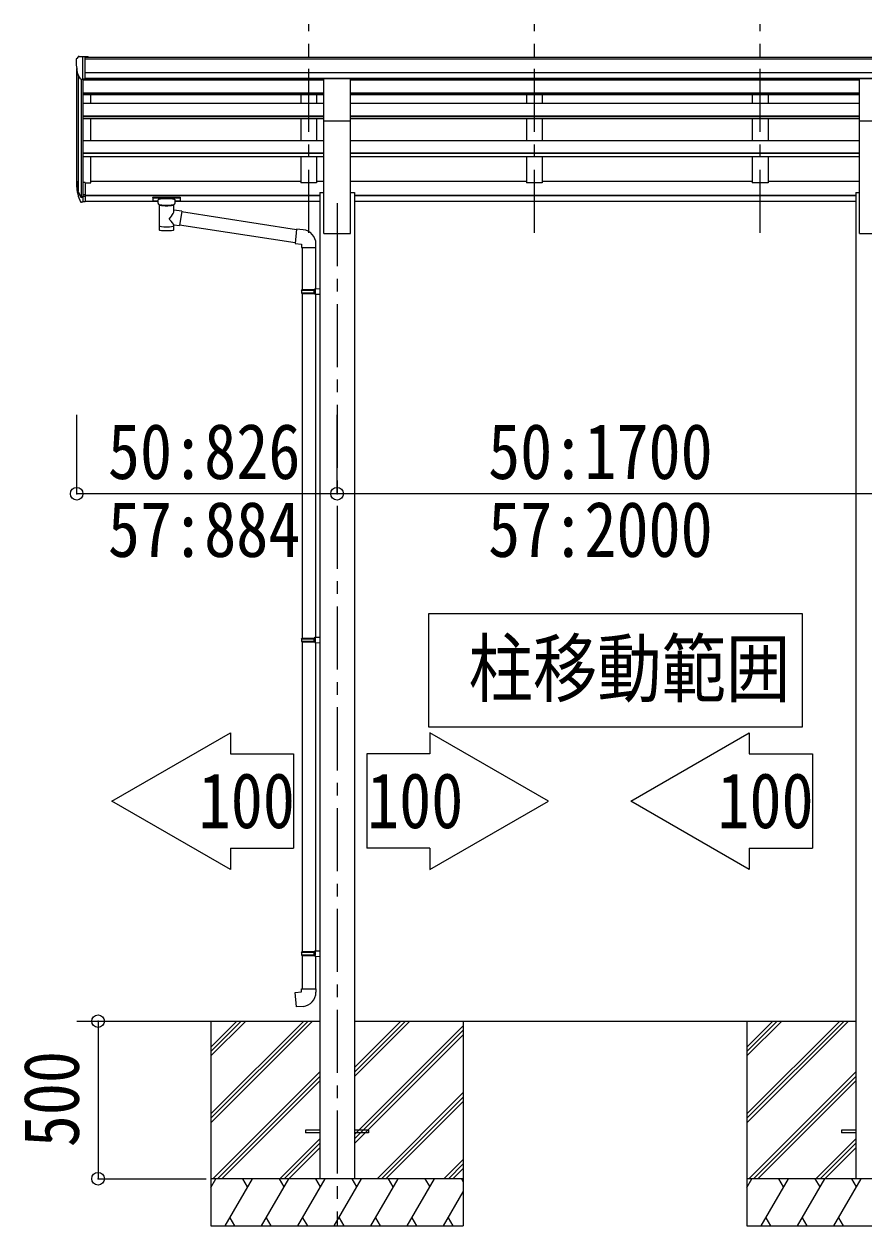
# Model space of a CAD drawing. Units: millimetres at full size, sheet at 1:40; details may follow other scales. Extents: x -11181 to 11305, y -7804 to 7716.
# Drawn here: x 2249 to 4913, y -3656 to 159 of the extents above; entities that cross this region are included whole.
import ezdxf
from ezdxf.enums import TextEntityAlignment as Align

# ---------------------------------------------------------------- set-up
doc = ezdxf.new("R2010")
doc.units = ezdxf.units.MM
doc.header["$LTSCALE"] = 40
doc.header["$PDMODE"] = 32
doc.header["$PDSIZE"] = 40
doc.linetypes.add('CHAIN1', pattern=[8, 5, -1, 1, -1])
doc.layers.add('0-4_TABLE1', color=7, linetype='Continuous', lineweight=9)
doc.layers.add('0-E_DET2', color=6, linetype='Continuous', lineweight=9)
doc.styles.add('ＭＳ ゴシック', font='')
doc.styles.get('ＭＳ ゴシック').set_extended_font_data('MS Gothic')

msp = doc.modelspace()

# ---------------------------------------------------------------- linework, layer by layer
at = {"layer": '0-4_TABLE1', "color": 5, "linetype": 'CHAIN1'}
for p, q in [((3151.7, -503.89), (3151.7, 158.63)), ((3867.7, -503.89), (3867.7, 158.63)), ((4583.7, -503.89), (4583.7, 158.63)), ((3241.7, -410.1), (3241.7, -3656.23))]:
    msp.add_line(p, q, dxfattribs=at)
at = {"layer": '0-4_TABLE1'}
for p, q in [((2413.7, 46.26), (2413.7, 45.63)), ((2420.61, 55.06), (2416.54, 49.25)), ((2423.7, 55.63), (2421.37, 55.48)), ((2423.7, 55.63), (2442.2, 55.63)), ((2435.7, -17.36), (2435.7, 55.63)), ((2442.2, 55.63), (2452.2, 55.54)), ((2442.2, -16.36), (2442.2, 55.63)), ((2452.2, 53.44), (2452.2, 55.54)), ((2428.08, -15.54), (2418.8, 0.52)), ((2435.7, -17.36), (2430.49, -17.04)), ((2442.2, -16.36), (2435.7, -16.36)), ((3199.2, -14.24), (3284.2, -14.24)), ((3199.2, -148.39), (3199.2, -14.24)), ((3284.2, -148.39), (3284.2, -14.24)), ((4899.2, -14.24), (4984.2, -14.24)), ((4899.2, -148.39), (4899.2, -14.24)), ((3199.2, -148.39), (3284.2, -148.39)), ((4899.2, -148.39), (4984.2, -148.39)), ((2418.09, -370.84), (2428.26, -390.01)), ((2429.27, -388.76), (2419.51, -370.35)), ((2435.7, -344.8), (2435.7, -406.68)), ((2442.2, -344.8), (2435.7, -344.8)), ((2442.2, -344.8), (2442.2, -405.86)), ((2420.68, -387.7), (2428.26, -405.18)), ((2435.7, -389.51), (2430.57, -389.51)), ((2435.7, -391.51), (2430.86, -391.51)), ((2435.7, -406.68), (2430.86, -406.68)), ((2442.2, -383.11), (2435.7, -383.11)), ((2442.2, -388.51), (2435.7, -388.51)), ((2442.2, -405.86), (2435.7, -405.86)), ((2657.2, -391.58), (2657.2, -402.34)), ((2657.2, -391.77), (2657.2, -393.31)), ((2659.2, -390.91), (2742.2, -390.91)), ((2659.2, -393.09), (2742.2, -393.09)), ((2659.2, -403), (2673.7, -403)), ((2673.7, -409.81), (2673.7, -399.53)), ((2677.8, -414.31), (2677.78, -494.6)), ((2723.6, -431.88), (2723.6, -414.3)), ((2727.7, -409.81), (2727.7, -399.53)), ((2727.7, -403), (2742.2, -403)), ((2744.2, -391.58), (2744.2, -402.34)), ((2748.82, -435.79), (2723.6, -431.88)), ((2748.82, -435.79), (2741.8, -481.05)), ((3112.64, -494.29), (2748.51, -437.8)), ((2723.62, -494.6), (2723.6, -477.97)), ((2723.6, -478.22), (2741.8, -481.05)), ((3108.97, -536.23), (2742.07, -479.31)), ((3133.62, -494.41), (3112.79, -492.59)), ((3128.7, -550.16), (3174.7, -550.16)), ((3130.7, -550.16), (3130.7, -684.15)), ((3172.7, -550.16), (3172.7, -681.6)), ((3174.7, -550.16), (3174.7, -539.24)), ((3128.7, -686.15), (3129.7, -684.15)), ((3128.7, -686.15), (3172.7, -686.15)), ((3128.7, -686.15), (3128.7, -694.15)), ((3129.7, -684.15), (3172.7, -684.15)), ((3168.22, -686.15), (3167.79, -684.15)), ((3170.7, -681.65), (3186.7, -681.18)), ((3170.7, -683.65), (3170.7, -681.65)), ((3170.7, -683.65), (3172.7, -683.65)), ((3186.7, -681.18), (3186.7, -699.12)), ((3128.7, -694.15), (3172.7, -694.15)), ((3128.7, -694.15), (3129.7, -696.15)), ((3129.7, -696.15), (3172.7, -696.15)), ((3130.7, -696.15), (3130.7, -1790.34)), ((3170.7, -698.65), (3170.7, -696.65)), ((3170.7, -698.65), (3186.7, -699.12)), ((3172.7, -698.71), (3172.7, -1787.78)), ((3532.38, -2072.73), (3532.38, -1712.73)), ((3532.38, -1712.73), (4717.33, -1712.73)), ((4717.33, -1712.73), (4717.33, -2072.73)), ((3128.7, -1792.34), (3129.7, -1790.34)), ((3128.7, -1792.34), (3172.7, -1792.34)), ((3128.7, -1792.34), (3128.7, -1800.34)), ((3129.7, -1790.34), (3172.7, -1790.34)), ((3168.22, -1792.34), (3167.79, -1790.34)), ((3170.7, -1787.84), (3186.7, -1787.37)), ((3170.7, -1789.84), (3170.7, -1787.84)), ((3170.7, -1789.84), (3172.7, -1789.84)), ((3186.7, -1787.37), (3186.7, -1805.31)), ((3128.7, -1800.34), (3172.7, -1800.34)), ((3128.7, -1800.34), (3129.7, -1802.34)), ((3129.7, -1802.34), (3172.7, -1802.34)), ((3130.7, -1802.34), (3130.7, -2785.5)), ((3170.7, -1804.84), (3170.7, -1802.84)), ((3170.7, -1804.84), (3186.7, -1805.31)), ((3172.7, -1804.9), (3172.7, -2782.94)), ((2903.43, -2090.74), (2903.43, -2157.94)), ((4717.33, -2072.73), (3532.38, -2072.73)), ((3535.93, -2090.74), (3535.93, -2157.94)), ((4548.79, -2090.74), (4548.79, -2157.94)), ((2903.43, -2457.54), (3103.83, -2457.54)), ((2903.43, -2457.54), (2903.43, -2524.74)), ((3535.93, -2457.54), (3335.53, -2457.54)), ((3535.93, -2457.54), (3535.93, -2524.74)), ((4548.79, -2457.54), (4749.19, -2457.54)), ((4548.79, -2457.54), (4548.79, -2524.74)), ((3170.7, -2783), (3186.7, -2782.53)), ((3170.7, -2785), (3170.7, -2783)), ((3186.7, -2782.53), (3186.7, -2800.47)), ((3128.7, -2787.5), (3129.7, -2785.5)), ((3128.7, -2787.5), (3172.7, -2787.5)), ((3128.7, -2787.5), (3128.7, -2795.5)), ((3128.7, -2795.5), (3172.7, -2795.5)), ((3128.7, -2795.5), (3129.7, -2797.5)), ((3129.7, -2785.5), (3172.7, -2785.5)), ((3129.7, -2797.5), (3172.7, -2797.5)), ((3130.7, -2797.5), (3130.7, -2903.64)), ((3168.22, -2787.5), (3167.79, -2785.5)), ((3170.7, -2785), (3172.7, -2785)), ((3170.7, -2800), (3170.7, -2798)), ((3170.7, -2800), (3186.7, -2800.47)), ((3172.7, -2800.06), (3172.7, -2903.64)), ((3128.7, -2903.64), (3174.7, -2903.64)), ((3128.7, -2913.64), (3128.7, -2903.64)), ((3174.7, -2903.64), (3174.7, -2914.56)), ((2415.7, -3006.24), (3186.7, -3006.24)), ((2841.7, -3300.41), (3135.88, -3006.24)), ((2841.7, -3314.55), (3150.02, -3006.24)), ((2841.7, -3328.7), (3164.16, -3006.24)), ((2841.7, -3116.57), (2952.03, -3006.24)), ((2841.7, -3102.42), (2937.89, -3006.24)), ((2841.7, -3088.28), (2923.75, -3006.24)), ((3296.7, -3006.24), (4886.7, -3006.24)), ((3296.7, -3182.07), (3472.53, -3006.24)), ((3296.7, -3167.92), (3458.39, -3006.24)), ((3296.7, -3153.78), (3444.25, -3006.24)), ((3641.7, -3006.24), (3641.7, -3656.23)), ((4541.7, -3300.41), (4835.88, -3006.24)), ((4541.7, -3314.55), (4850.02, -3006.24)), ((4541.7, -3328.7), (4864.16, -3006.24)), ((4541.7, -3116.57), (4652.03, -3006.24)), ((4541.7, -3102.42), (4637.89, -3006.24)), ((4541.7, -3088.28), (4623.75, -3006.24)), ((3296.7, -3365.91), (3641.7, -3020.91)), ((3296.7, -3380.05), (3641.7, -3035.06)), ((3296.7, -3394.2), (3641.7, -3049.2)), ((2848.01, -3506.23), (3186.7, -3167.55)), ((2862.15, -3506.23), (3186.7, -3181.69)), ((2876.29, -3506.23), (3186.7, -3195.83)), ((4548.01, -3506.23), (4886.7, -3167.55)), ((4562.15, -3506.23), (4886.7, -3181.69)), ((4576.29, -3506.23), (4886.7, -3195.83)), ((3368.51, -3506.23), (3641.7, -3233.05)), ((3382.65, -3506.23), (3641.7, -3247.19)), ((3396.79, -3506.23), (3641.7, -3261.33)), ((3060.14, -3506.23), (3186.7, -3379.68)), ((3074.28, -3506.23), (3186.7, -3393.82)), ((4760.14, -3506.23), (4886.7, -3379.68)), ((4774.28, -3506.23), (4886.7, -3393.82)), ((3088.43, -3506.23), (3186.7, -3407.96)), ((4788.43, -3506.23), (4886.7, -3407.96)), ((3580.64, -3506.23), (3641.7, -3445.18)), ((3594.78, -3506.23), (3641.7, -3459.32)), ((3641.7, -3506.23), (2841.7, -3506.23)), ((2841.7, -3533.74), (2857.58, -3506.23)), ((2886.45, -3656.23), (2973.05, -3506.23)), ((2958.05, -3532.22), (2943.05, -3506.23)), ((3001.92, -3656.23), (3088.52, -3506.23)), ((3073.52, -3532.22), (3058.52, -3506.23)), ((3117.39, -3656.23), (3203.99, -3506.23)), ((3188.99, -3532.22), (3173.99, -3506.23)), ((3232.86, -3656.23), (3319.46, -3506.23)), ((3304.46, -3532.22), (3289.46, -3506.23)), ((3348.33, -3656.23), (3434.93, -3506.23)), ((3419.93, -3532.22), (3404.93, -3506.23)), ((3463.8, -3656.23), (3550.4, -3506.23)), ((3520.4, -3506.23), (3535.4, -3532.22)), ((3608.93, -3506.23), (3641.7, -3473.46)), ((3635.87, -3506.23), (3641.7, -3516.33)), ((5341.7, -3506.23), (4541.7, -3506.23)), ((4541.7, -3533.74), (4557.58, -3506.23)), ((4586.45, -3656.23), (4673.05, -3506.23)), ((4658.05, -3532.22), (4643.05, -3506.23)), ((4701.92, -3656.23), (4788.52, -3506.23)), ((4773.52, -3532.22), (4758.52, -3506.23)), ((4817.39, -3656.23), (4903.99, -3506.23)), ((4888.99, -3532.22), (4873.99, -3506.23)), ((3579.27, -3656.23), (3641.7, -3548.1)), ((2901.45, -3630.26), (2916.44, -3656.23)), ((3016.92, -3630.26), (3031.91, -3656.23)), ((3132.39, -3630.25), (3147.39, -3656.23)), ((3247.86, -3630.25), (3262.86, -3656.23)), ((3363.33, -3630.26), (3378.33, -3656.23)), ((3478.8, -3630.26), (3493.79, -3656.23)), ((3594.27, -3630.26), (3609.26, -3656.23)), ((4601.45, -3630.26), (4616.44, -3656.23)), ((4716.92, -3630.26), (4731.91, -3656.23)), ((4832.39, -3630.25), (4847.39, -3656.23))]:
    msp.add_line(p, q, dxfattribs=at)
at = {"layer": '0-4_TABLE1', "color": 4}
for p, q in [((2442.2, 53.44), (7441.2, 53.44)), ((2442.2, 48.08), (7441.2, 48.08)), ((2415.7, -346.97), (2415.7, 17.27)), ((2442.2, 4.56), (7441.2, 4.56)), ((2419.98, -1.53), (2419.98, -371.24)), ((2429.7, -16.88), (2429.7, -389.24)), ((2435.7, -17.36), (2435.7, -344.8)), ((2435.7, -18), (3199.2, -18)), ((2442.2, -13.11), (7441.2, -13.11)), ((3199.2, -15.48), (2442.2, -15.48)), ((3126.7, -15.48), (3126.7, -18)), ((3176.7, -15.48), (3176.7, -18)), ((3284.2, -15.48), (4899.2, -15.48)), ((3284.2, -18), (4899.2, -18)), ((3842.7, -15.48), (3842.7, -18)), ((3892.7, -15.48), (3892.7, -18)), ((4558.7, -15.48), (4558.7, -18)), ((4608.7, -15.48), (4608.7, -18)), ((2435.7, -60.03), (3199.2, -60.03)), ((2435.7, -61.72), (3199.2, -61.72)), ((2435.7, -65.31), (3199.2, -65.31)), ((2460.7, -92.41), (2460.7, -65.31)), ((3126.7, -65.31), (3126.7, -92.41)), ((3176.7, -65.31), (3176.7, -92.41)), ((3284.2, -60.03), (4899.2, -60.03)), ((3284.2, -61.72), (4899.2, -61.72)), ((3284.2, -65.31), (4899.2, -65.31)), ((3842.7, -65.31), (3842.7, -92.41)), ((3892.7, -65.31), (3892.7, -92.41)), ((4558.7, -65.31), (4558.7, -92.41)), ((4608.7, -65.31), (4608.7, -92.41)), ((2435.7, -92.41), (3199.2, -92.41)), ((3284.2, -92.41), (4899.2, -92.41)), ((2435.7, -133.03), (3199.2, -133.03)), ((2435.7, -134.72), (3199.2, -134.72)), ((2435.7, -141.51), (3199.2, -141.51)), ((2460.7, -210.89), (2460.7, -141.51)), ((3126.7, -141.51), (3126.7, -210.89)), ((3176.7, -141.51), (3176.7, -210.89)), ((3199.2, -506.24), (3199.2, -148.23)), ((3284.2, -133.03), (4899.2, -133.03)), ((3284.2, -134.72), (4899.2, -134.72)), ((3284.2, -141.51), (4899.2, -141.51)), ((3284.2, -506.24), (3284.2, -148.23)), ((3842.7, -141.51), (3842.7, -210.89)), ((3892.7, -141.51), (3892.7, -210.89)), ((4558.7, -141.51), (4558.7, -210.89)), ((4608.7, -141.51), (4608.7, -210.89)), ((4899.2, -506.24), (4899.2, -148.23)), ((2435.7, -210.89), (3199.2, -210.89)), ((3284.2, -210.89), (4899.2, -210.89)), ((2435.7, -250.03), (3199.2, -250.03)), ((2435.7, -251.7), (3199.2, -251.7)), ((2435.7, -261.34), (3199.2, -261.34)), ((2460.7, -345.63), (2460.7, -261.34)), ((3126.7, -261.34), (3126.7, -345.63)), ((3284.2, -250.03), (4899.2, -250.03)), ((3284.2, -251.7), (4899.2, -251.7)), ((3284.2, -261.34), (4899.2, -261.34)), ((3842.7, -261.34), (3842.7, -345.63)), ((4558.7, -261.34), (4558.7, -345.63)), ((2460.7, -340.41), (3126.7, -340.41)), ((3176.7, -340.41), (3199.2, -340.41)), ((3284.2, -340.41), (3842.7, -340.41)), ((3892.7, -340.41), (4558.7, -340.41)), ((4608.7, -340.41), (4899.2, -340.41)), ((2442.2, -345.63), (2460.7, -345.63)), ((3186.7, -376.24), (3199.2, -376.24)), ((3186.7, -376.24), (3186.7, -3506.23)), ((3284.2, -376.24), (3296.7, -376.24)), ((3296.7, -376.24), (3296.7, -3506.23)), ((4886.7, -376.24), (4899.2, -376.24)), ((4886.7, -376.24), (4886.7, -3506.23)), ((2442.2, -384.71), (3186.7, -384.71)), ((2442.2, -386.1), (3186.7, -386.1)), ((2442.2, -403.27), (2673.7, -403.27)), ((2727.7, -403.27), (3186.7, -403.27)), ((3296.7, -384.71), (4886.7, -384.71)), ((3296.7, -386.1), (4886.7, -386.1)), ((3296.7, -403.27), (4886.7, -403.27)), ((3199.2, -506.24), (3284.2, -506.24)), ((4899.2, -506.24), (4984.2, -506.24)), ((3141.7, -3351.74), (3141.7, -3360.74)), ((3186.7, -3351.74), (3141.7, -3351.74)), ((3341.7, -3351.74), (3296.7, -3351.74)), ((3341.7, -3351.74), (3341.7, -3360.74)), ((4841.7, -3351.74), (4841.7, -3360.74)), ((4886.7, -3351.74), (4841.7, -3351.74)), ((3186.7, -3360.74), (3141.7, -3360.74)), ((3341.7, -3360.74), (3296.7, -3360.74)), ((4886.7, -3360.74), (4841.7, -3360.74))]:
    msp.add_line(p, q, dxfattribs=at)
at = {"layer": '0-4_TABLE1', "color": 6}
for p, q in [((2415.7, -1332.17), (2415.7, -1082.17)), ((3241.7, -1332.17), (3241.7, -1082.17)), ((3241.7, -1332.17), (2415.7, -1332.17)), ((6141.7, -1332.17), (3241.7, -1332.17)), ((2483.42, -3006.24), (2826.67, -3006.24)), ((2483.42, -3006.24), (2483.42, -3506.23)), ((2483.42, -3506.23), (2826.67, -3506.23))]:
    msp.add_line(p, q, dxfattribs=at)
at = {"layer": '0-4_TABLE1', "color": 4}
for points in [[(3176.7, -261.34), (3176.7, -345.63), (3126.7, -345.63)], [(3892.7, -261.34), (3892.7, -345.63), (3842.7, -345.63)], [(4608.7, -261.34), (4608.7, -345.63), (4558.7, -345.63)]]:
    msp.add_lwpolyline(points, dxfattribs=at)
at = {"layer": '0-4_TABLE1'}
for points in [[(2657.2, -391.58), (2657.24, -391.38), (2657.32, -391.24), (2657.42, -391.15), (2657.52, -391.09), (2657.64, -391.04), (2657.93, -390.98), (2658.42, -390.94), (2658.97, -390.91), (2659.2, -390.91)], [(2657.2, -402.34), (2657.24, -402.53), (2657.32, -402.67), (2657.42, -402.76), (2657.52, -402.82), (2657.64, -402.87), (2657.93, -402.93), (2658.42, -402.98), (2658.97, -403), (2659.2, -403)], [(2673.74, -409.75), (2673.71, -410.11), (2673.96, -411.06), (2674.48, -411.95), (2675.29, -412.79), (2676.4, -413.58), (2677.8, -414.31)], [(2723.6, -414.3), (2723.83, -414.2), (2725.19, -413.47), (2726.3, -412.62), (2727.06, -411.75), (2727.52, -410.86), (2727.69, -409.97)], [(2742.2, -390.91), (2742.55, -390.92), (2743.08, -390.94), (2743.53, -390.99), (2743.84, -391.07), (2744.01, -391.17), (2744.13, -391.31), (2744.19, -391.49), (2744.2, -391.58)], [(2742.2, -403), (2742.55, -403), (2743.08, -402.97), (2743.53, -402.92), (2743.84, -402.84), (2744.01, -402.74), (2744.13, -402.6), (2744.19, -402.43), (2744.2, -402.34)], [(3112.79, -492.59), (3108.78, -538.42), (3128.7, -540.16), (3128.7, -550.16)], [(3168.22, -686.15), (3168.22, -694.15), (3167.79, -696.15)], [(3170.7, -696.65), (3172.7, -696.65), (3172.7, -683.65)], [(3168.22, -1792.34), (3168.22, -1800.34), (3167.79, -1802.34)], [(3170.7, -1802.84), (3172.7, -1802.84), (3172.7, -1789.84)], [(2903.43, -2524.74), (2527.57, -2307.74), (2903.43, -2090.74)], [(3535.93, -2524.74), (3911.78, -2307.74), (3535.93, -2090.74)], [(4548.79, -2524.74), (4172.94, -2307.74), (4548.79, -2090.74)], [(2903.43, -2157.94), (3103.83, -2157.94), (3103.83, -2457.54)], [(3535.93, -2157.94), (3335.53, -2157.94), (3335.53, -2457.54)], [(4548.79, -2157.94), (4749.19, -2157.94), (4749.19, -2457.54)], [(3168.22, -2787.5), (3168.22, -2795.5), (3167.79, -2797.5)], [(3170.7, -2798), (3172.7, -2798), (3172.7, -2785)], [(3133.62, -2959.39), (3112.79, -2961.21), (3108.78, -2915.38), (3128.7, -2913.64)], [(2841.7, -3006.24), (2841.7, -3656.23), (3641.7, -3656.23)], [(4541.7, -3006.24), (4541.7, -3656.23), (5341.7, -3656.23)]]:
    msp.add_lwpolyline(points, dxfattribs=at)
for centre, radius, start, end in [((2416.7, 46.26), 3, 93, 180), ((2615.7, 45.63), 202, 180, 192.90261), ((2421.43, 54.49), 1, 93.5, 145), ((2430.67, -14.04), 3, 210, 266.5), ((2504.36, -348.67), 89.07, 174.49576, 194.41188), ((2503.65, -344.39), 88.05, 177.22392, 197.21071), ((2548.92, -351.62), 133.22, 183.27987, 195.71302), ((2430.86, -388.51), 3, 210, 270), ((2430.86, -403.68), 3, 210, 270), ((2430.57, -388.01), 1.5, 210, 270), ((3129.7, -539.24), 45, 0, 85), ((3129.7, -2914.56), 45, 275, 0)]:
    msp.add_arc(centre, radius, start, end, dxfattribs=at)
for centre, major_axis, ratio, start_param, end_param in [((2659.2, -393.31), (2, 0), 0.109601, 1.5707963, 3.1415927), ((2700.7, -399.53), (27, 0), 0.122176, 6.2831853, 9.424778), ((2700.71, -414.76), (-22.91, 0.42), 0.072511, 0.0008029, 1.5715993), ((2700.71, -416.38), (-22.91, 0.42), 0.072511, 0.0008029, 1.5715993), ((2700.69, -414.76), (22.92, 0.42), 0.07247, 4.71158, 6.2823764), ((2700.69, -416.38), (22.92, 0.42), 0.07247, 4.71158, 6.2823764), ((2711.7, -409.81), (16, 0), 0.361356, 6.2636979, 6.2831853), ((2742.2, -393.31), (2, 0), 0.109601, 0, 1.5707963), ((2700.7, -458.42), (-22.81, -26.62), 0.234429, 1.6855472, 3.1268519), ((2700.7, -494.6), (22.92, 0), 0.101955, 3.1415499, 6.2833984), ((2700.7, -482.16), (22.91, 0), 0.122865, 3.1415927, 6.2831853), ((2703.26, -455.78), (20.32, -22.25), 0.045535, 0.0389954, 1.3075346)]:
    msp.add_ellipse(centre, major_axis=major_axis, ratio=ratio, start_param=start_param, end_param=end_param, dxfattribs=at)
at = {"layer": '0-4_TABLE1', "color": 6}
for p in [(2415.7, -1332.17), (3241.7, -1332.17), (2483.42, -3006.24), (2483.42, -3506.23)]:
    msp.add_point(p, dxfattribs=at)
at = {"layer": '0-E_DET2'}
msp.add_line((2483.42, -3006.24), (2826.67, -3006.24), dxfattribs=at)
msp.add_point((2483.42, -3006.24), dxfattribs=at)

# ---------------------------------------------------------------- texts
at = {"layer": '0-4_TABLE1', "style": 'ＭＳ ゴシック', "width": 0.85}
for s, p in [('50:826', (2514.7, -1338.22)), ('50:1700', (3720.67, -1338.22)), ('57:884', (2514.7, -1585.52)), ('57:2000', (3720.67, -1585.52)), ('柱移動範囲', (3658.89, -2027.49)), ('100', (2802.6, -2446.5)), ('100', (3336.75, -2446.5)), ('100', (4447.97, -2446.5))]:
    msp.add_text(s, height=176, dxfattribs=at).set_placement(p, align=Align.BOTTOM_LEFT)
msp.add_text('500', height=176, rotation=90, dxfattribs=at).set_placement((2475.42, -3406.23), align=Align.BOTTOM_LEFT)

doc.saveas('drawing.dxf')
